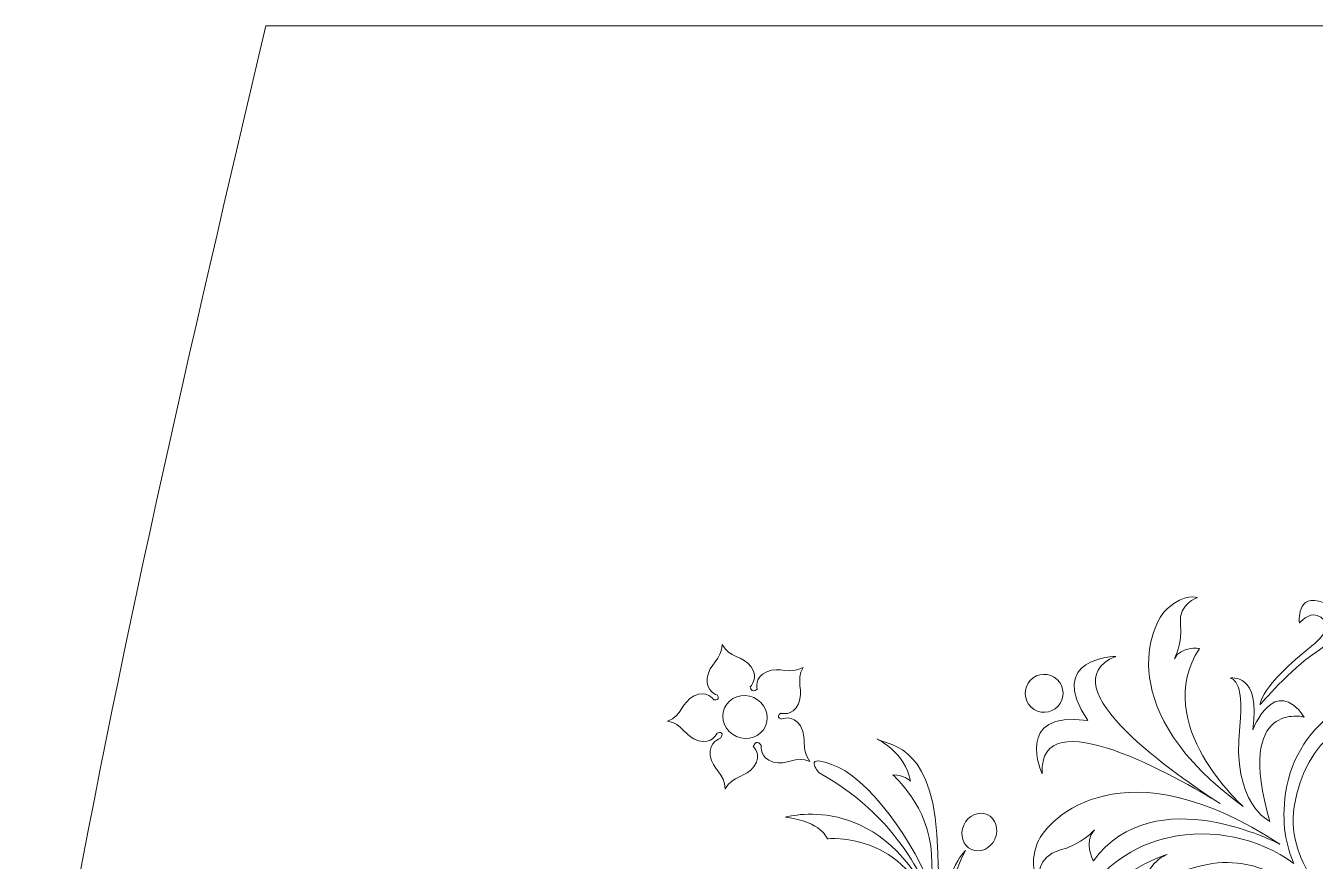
# Model space of a CAD drawing. Header units: millimetres. Extents: x -1420 to -489, y -454 to 898.
# Drawn here: x -1011 to -880.5, y -152.3 to -67.8 of the extents above; entities that cross this region are included whole.
import ezdxf

# ---------------------------------------------------------------- set-up
doc = ezdxf.new("R2010")
doc.units = ezdxf.units.MM
doc.header["$MEASUREMENT"] = 0
doc.layers.add('Layer 1', color=7, linetype='Continuous')

msp = doc.modelspace()

# ---------------------------------------------------------------- linework, layer by layer
at = {"layer": 'Layer 1', "color": 1, "lineweight": 20}
for points, knots in [([(-986.7467, -453.7659), (-1001.83, -389.4326), (-1016.9134, -325.0992), (-1016.9134, -260.7659), (-1016.9134, -260.7659), (-1016.9134, -196.4326), (-1001.83, -132.0992), (-986.7467, -67.7659)], [0, 0, 0, 0, 0.33333333, 0.33333333, 0.33333333, 0.33333333, 1, 1, 1, 1]), ([(-986.7467, -67.766), (-986.7467, -67.766), (-769.7468, -67.766), (-769.7468, -67.766), (-769.7468, -67.766), (-766.9929, -67.7659), (-764.7466, -69.9335), (-764.7467, -72.591), (-764.7467, -72.591), (-764.7467, -72.591), (-764.7467, -448.9409), (-764.7467, -448.9409), (-764.7467, -448.9409), (-764.7467, -451.5984), (-766.9928, -453.7659), (-769.7467, -453.7659), (-769.7467, -453.7659), (-769.7467, -453.7659), (-986.7467, -453.7659), (-986.7467, -453.7659)], [0, 0, 0, 0, 0.16666667, 0.16666667, 0.16666667, 0.16666667, 0.33333333, 0.33333333, 0.33333333, 0.33333333, 0.5, 0.5, 0.5, 0.5, 0.66666667, 0.66666667, 0.66666667, 0.66666667, 1, 1, 1, 1])]:
    msp.add_open_spline(points, degree=3, knots=knots, dxfattribs=at)
at = {"layer": 'Layer 1', "color": 250, "lineweight": 9}
for points, knots in [([(-895.4941, -126.7112), (-895.4941, -126.7112), (-895.4941, -126.7112), (-895.4941, -126.7112), (-895.4941, -126.7112), (-897.2483, -128.2895), (-901.1167, -137.0908), (-887.8245, -146.7508), (-887.8245, -146.7508), (-887.8245, -146.7508), (-897.2504, -138.4292), (-892.2597, -130.7669), (-892.2597, -130.7669), (-892.2597, -130.7669), (-894.132, -130.5043), (-894.7954, -131.8175), (-894.7954, -131.8175), (-894.7954, -131.8175), (-893.9614, -130.3516), (-894.176, -128.2908), (-894.176, -128.2908), (-894.3906, -126.2299), (-892.4702, -125.6326), (-892.4702, -125.6326), (-892.4702, -125.6326), (-892.4702, -125.6326), (-893.7379, -125.1329), (-895.4941, -126.7112)], [0, 0, 0, 0, 0.125, 0.125, 0.125, 0.125, 0.25, 0.25, 0.25, 0.25, 0.375, 0.375, 0.375, 0.375, 0.5, 0.5, 0.5, 0.5, 0.625, 0.625, 0.625, 0.625, 0.75, 0.75, 0.75, 0.75, 1, 1, 1, 1]), ([(-882.1388, -128.1938), (-882.1388, -128.1938), (-882.1388, -128.1938), (-882.1388, -128.1938), (-882.1388, -128.1938), (-882.1388, -128.1938), (-881.2283, -127.0859), (-880.3373, -127.4365), (-880.3373, -127.4365), (-878.0651, -128.3413), (-880.729, -130.3768), (-880.729, -130.3768), (-880.729, -130.3768), (-886.2376, -134.7441), (-886.1171, -136.4608), (-886.1171, -136.4608), (-886.1171, -136.4608), (-886.1171, -136.4608), (-882.9861, -132.7728), (-880.5478, -131.2226), (-880.5478, -131.2226), (-878.1128, -129.6724), (-877.2332, -127.0337), (-879.6907, -126.1179), (-879.6907, -126.1179), (-882.5215, -125.0613), (-882.1388, -128.1938), (-882.1388, -128.1938)], [0, 0, 0, 0, 0.125, 0.125, 0.125, 0.125, 0.25, 0.25, 0.25, 0.25, 0.375, 0.375, 0.375, 0.375, 0.5, 0.5, 0.5, 0.5, 0.625, 0.625, 0.625, 0.625, 0.75, 0.75, 0.75, 0.75, 1, 1, 1, 1]), ([(-937.3201, -142.695), (-937.3201, -142.695), (-937.3201, -142.695), (-937.3201, -142.695), (-937.3201, -142.695), (-936.4894, -141.5223), (-937.421, -140.6737), (-937.421, -140.6737), (-937.421, -140.6737), (-936.998, -139.7815), (-936.5875, -140.6399), (-936.5875, -140.6399), (-936.5875, -140.6399), (-936.5875, -140.6399), (-936.7707, -141.8843), (-935.3846, -142.2675), (-935.3846, -142.2675), (-933.9993, -142.6474), (-933.1234, -141.5899), (-931.6718, -142.1913), (-931.6718, -142.1913), (-931.6718, -142.1913), (-931.6693, -142.1942), (-931.6693, -142.1942), (-931.6693, -142.1942), (-932.6539, -140.9697), (-931.888, -139.832), (-932.6442, -138.61), (-932.6442, -138.61), (-933.4012, -137.3868), (-934.545, -137.9141), (-934.545, -137.9141), (-934.545, -137.9141), (-935.2144, -137.6507), (-934.6248, -137.3196), (-934.6248, -137.3196), (-934.6248, -137.3196), (-934.6248, -137.3196), (-933.4195, -137.6857), (-932.8356, -136.3696), (-932.8356, -136.3696), (-932.2529, -135.058), (-933.1666, -134.0355), (-932.3579, -132.6901), (-932.3579, -132.6901), (-932.3579, -132.6901), (-932.3559, -132.6885), (-932.3559, -132.6885), (-932.3559, -132.6885), (-933.7119, -133.4801), (-934.7242, -132.5513), (-936.0439, -133.1181), (-936.0439, -133.1181), (-937.3669, -133.6833), (-937.0147, -134.8939), (-937.0147, -134.8939), (-937.0147, -134.8939), (-937.6234, -135.3752), (-937.7289, -134.6581), (-937.7289, -134.6581), (-937.7289, -134.6581), (-937.7289, -134.6581), (-936.8009, -133.8067), (-937.6369, -132.638), (-937.6369, -132.638), (-938.4688, -131.4698), (-939.815, -131.732), (-940.5634, -130.3585), (-940.5634, -130.3585), (-940.5711, -131.9271), (-941.8831, -132.3265), (-942.0684, -133.7521), (-942.0684, -133.7521), (-942.2516, -135.1773), (-941.0296, -135.4888), (-941.0296, -135.4888), (-941.0296, -135.4888), (-941.0296, -135.4888), (-940.6986, -136.0793), (-941.41, -135.96), (-941.41, -135.96), (-941.41, -135.96), (-942.1132, -134.9135), (-943.3934, -135.5646), (-943.3934, -135.5646), (-944.6737, -136.2124), (-944.6114, -137.5831), (-946.0826, -138.1189), (-946.0826, -138.1189), (-944.534, -138.3604), (-944.332, -139.7168), (-942.9508, -140.1126), (-942.9508, -140.1126), (-941.5692, -140.5068), (-941.0789, -139.345), (-941.0789, -139.345), (-941.0789, -139.345), (-941.0789, -139.345), (-940.2193, -139.014), (-940.7259, -139.8601), (-940.7259, -139.8601), (-940.7259, -139.8601), (-941.9479, -140.1757), (-941.7589, -141.5981), (-941.7589, -141.5981), (-941.57, -143.0249), (-940.258, -143.4219), (-940.2429, -144.986), (-940.2429, -144.986), (-939.4978, -143.6072), (-938.152, -143.8653), (-937.3201, -142.695)], [0, 0, 0, 0, 0.03448276, 0.03448276, 0.03448276, 0.03448276, 0.06896552, 0.06896552, 0.06896552, 0.06896552, 0.10344828, 0.10344828, 0.10344828, 0.10344828, 0.13793103, 0.13793103, 0.13793103, 0.13793103, 0.17241379, 0.17241379, 0.17241379, 0.17241379, 0.20689655, 0.20689655, 0.20689655, 0.20689655, 0.24137931, 0.24137931, 0.24137931, 0.24137931, 0.27586207, 0.27586207, 0.27586207, 0.27586207, 0.31034483, 0.31034483, 0.31034483, 0.31034483, 0.34482759, 0.34482759, 0.34482759, 0.34482759, 0.37931034, 0.37931034, 0.37931034, 0.37931034, 0.4137931, 0.4137931, 0.4137931, 0.4137931, 0.44827586, 0.44827586, 0.44827586, 0.44827586, 0.48275862, 0.48275862, 0.48275862, 0.48275862, 0.51724138, 0.51724138, 0.51724138, 0.51724138, 0.55172414, 0.55172414, 0.55172414, 0.55172414, 0.5862069, 0.5862069, 0.5862069, 0.5862069, 0.62068966, 0.62068966, 0.62068966, 0.62068966, 0.65517241, 0.65517241, 0.65517241, 0.65517241, 0.68965517, 0.68965517, 0.68965517, 0.68965517, 0.72413793, 0.72413793, 0.72413793, 0.72413793, 0.75862069, 0.75862069, 0.75862069, 0.75862069, 0.79310345, 0.79310345, 0.79310345, 0.79310345, 0.82758621, 0.82758621, 0.82758621, 0.82758621, 0.86206897, 0.86206897, 0.86206897, 0.86206897, 0.89655172, 0.89655172, 0.89655172, 0.89655172, 0.93103448, 0.93103448, 0.93103448, 0.93103448, 1, 1, 1, 1]), ([(-940.5654, -130.3544), (-940.5654, -130.3544), (-940.5654, -130.3544), (-940.5654, -130.3544), (-940.5654, -130.3544), (-940.5646, -130.3557), (-940.5638, -130.3557), (-940.5634, -130.3585), (-940.5634, -130.3585), (-940.5634, -130.3573), (-940.5634, -130.3573), (-940.5634, -130.3573), (-940.5634, -130.3573), (-940.5634, -130.3573), (-940.5654, -130.3544), (-940.5654, -130.3544)], [0, 0, 0, 0, 0.2, 0.2, 0.2, 0.2, 0.4, 0.4, 0.4, 0.4, 0.6, 0.6, 0.6, 0.6, 1, 1, 1, 1]), ([(-900.7315, -131.5667), (-900.7315, -131.5667), (-900.7315, -131.5667), (-900.7315, -131.5667), (-900.7315, -131.5667), (-900.7315, -131.5667), (-907.8371, -131.6954), (-903.5648, -138.0632), (-903.5648, -138.0632), (-903.5648, -138.0632), (-903.5652, -138.0632), (-903.5652, -138.0632), (-903.5652, -138.0632), (-911.1591, -137.0052), (-908.1666, -143.4512), (-908.1666, -143.4512), (-908.1666, -143.4512), (-908.6239, -135.7132), (-894.4154, -143.847), (-890.163, -146.4478), (-890.163, -146.4478), (-894.3629, -143.7615), (-907.8897, -134.5417), (-900.7315, -131.5667)], [0, 0, 0, 0, 0.14285714, 0.14285714, 0.14285714, 0.14285714, 0.28571429, 0.28571429, 0.28571429, 0.28571429, 0.42857143, 0.42857143, 0.42857143, 0.42857143, 0.57142857, 0.57142857, 0.57142857, 0.57142857, 0.71428571, 0.71428571, 0.71428571, 0.71428571, 1, 1, 1, 1]), ([(-906.9507, -133.6792), (-906.9507, -133.6792), (-906.9507, -133.6792), (-906.9507, -133.6792), (-906.9507, -133.6792), (-907.8498, -133.1165), (-909.0351, -133.3918), (-909.5954, -134.2892), (-909.5954, -134.2892), (-910.1586, -135.1883), (-909.8866, -136.3725), (-908.9879, -136.9364), (-908.9879, -136.9364), (-908.0888, -137.4963), (-906.9047, -137.2239), (-906.3415, -136.326), (-906.3415, -136.326), (-905.7796, -135.4269), (-906.0528, -134.2416), (-906.9507, -133.6792)], [0, 0, 0, 0, 0.16666667, 0.16666667, 0.16666667, 0.16666667, 0.33333333, 0.33333333, 0.33333333, 0.33333333, 0.5, 0.5, 0.5, 0.5, 0.66666667, 0.66666667, 0.66666667, 0.66666667, 1, 1, 1, 1]), ([(-859.2639, -146.0773), (-859.2639, -146.0773), (-859.2639, -146.0773), (-859.2639, -146.0773), (-859.2639, -146.0773), (-859.1267, -141.7833), (-862.8159, -135.894), (-869.0978, -134.9416), (-869.0978, -134.9416), (-875.3841, -133.9863), (-882.3929, -137.8653), (-883.5306, -145.3687), (-883.5306, -145.3687), (-883.9919, -148.4244), (-883.4715, -150.7865), (-882.6958, -152.5289), (-882.6958, -152.5289), (-886.3179, -149.8833), (-891.0231, -148.9378), (-895.3194, -149.8793), (-895.3194, -149.8793), (-902.8689, -151.5301), (-906.877, -158.9639), (-906.3704, -164.1602), (-906.3704, -164.1602), (-905.7657, -170.3549), (-901.6701, -173.7469), (-898.3624, -173.9391), (-898.3624, -173.9391), (-894.2876, -174.1749), (-892.7276, -170.6888), (-892.8778, -170.5935), (-892.8778, -170.5935), (-893.4072, -170.2539), (-894.6679, -173.2041), (-898.0949, -173.0388), (-898.0949, -173.0388), (-901.3904, -172.8759), (-905.0116, -169.2005), (-905.3394, -164.0099), (-905.3394, -164.0099), (-905.916, -154.8691), (-895.5271, -151.6058), (-895.5271, -151.6058), (-895.5271, -151.6058), (-895.5271, -151.6058), (-898.121, -152.4674), (-898.1324, -156.4246), (-898.1324, -156.4246), (-898.1324, -156.4246), (-896.6941, -153.6219), (-891.4258, -152.6132), (-891.4258, -152.6132), (-886.1525, -151.6046), (-879.8605, -154.7653), (-877.9218, -163.1263), (-877.9218, -163.1263), (-876.585, -168.9102), (-880.7905, -174.0824), (-880.7905, -174.0824), (-880.7905, -174.0824), (-880.7905, -174.0824), (-880.8198, -174.6), (-880.5368, -174.9058), (-880.5368, -174.9058), (-880.5368, -174.9058), (-878.3876, -173.1508), (-877.2499, -169.6423), (-877.2499, -169.6423), (-877.2401, -169.6635), (-877.2332, -169.6773), (-877.2332, -169.6773), (-877.2332, -169.6773), (-873.7737, -159.8716), (-869.9606, -164.3943), (-869.9606, -164.3943), (-869.9606, -164.3943), (-869.8413, -160.0988), (-873.994, -162.7712), (-873.994, -162.7712), (-873.994, -162.7712), (-870.6594, -159.3902), (-873.0175, -158.2554), (-873.0175, -158.2554), (-873.0175, -158.2554), (-873.0175, -158.2554), (-872.0312, -158.9932), (-874.6813, -161.9255), (-874.6813, -161.9255), (-875.5328, -162.8681), (-876.1387, -163.7379), (-876.578, -164.5344), (-876.578, -164.5344), (-876.6171, -163.5539), (-876.7434, -162.5049), (-876.9889, -161.3851), (-876.9889, -161.3851), (-877.6258, -158.4871), (-878.974, -156.0964), (-880.7527, -154.2351), (-880.7527, -154.2351), (-881.7922, -152.6609), (-883.1824, -149.8776), (-882.6677, -146.752), (-882.6677, -146.752), (-881.5259, -139.7815), (-876.5316, -136.8509), (-872.1489, -137.3953), (-872.1489, -137.3953), (-867.7679, -137.9422), (-866.4396, -140.1659), (-866.4396, -140.1659), (-866.4396, -140.1659), (-866.6611, -136.9197), (-868.8384, -136.3501), (-868.8384, -136.3501), (-868.8384, -136.3501), (-868.8384, -136.3501), (-860.1337, -138.4728), (-860.1182, -146.006), (-860.1182, -146.006), (-860.1097, -150.2873), (-862.8835, -153.4985), (-865.5808, -153.8071), (-865.5808, -153.8071), (-868.3852, -154.1296), (-869.5779, -151.7732), (-869.9928, -152.0814), (-869.9928, -152.0814), (-870.1109, -152.1657), (-868.6474, -154.9477), (-865.3116, -154.5336), (-865.3116, -154.5336), (-862.6082, -154.1984), (-859.428, -151.1949), (-859.2639, -146.0773)], [0, 0, 0, 0, 0.02857143, 0.02857143, 0.02857143, 0.02857143, 0.05714286, 0.05714286, 0.05714286, 0.05714286, 0.08571429, 0.08571429, 0.08571429, 0.08571429, 0.11428571, 0.11428571, 0.11428571, 0.11428571, 0.14285714, 0.14285714, 0.14285714, 0.14285714, 0.17142857, 0.17142857, 0.17142857, 0.17142857, 0.2, 0.2, 0.2, 0.2, 0.22857143, 0.22857143, 0.22857143, 0.22857143, 0.25714286, 0.25714286, 0.25714286, 0.25714286, 0.28571429, 0.28571429, 0.28571429, 0.28571429, 0.31428571, 0.31428571, 0.31428571, 0.31428571, 0.34285714, 0.34285714, 0.34285714, 0.34285714, 0.37142857, 0.37142857, 0.37142857, 0.37142857, 0.4, 0.4, 0.4, 0.4, 0.42857143, 0.42857143, 0.42857143, 0.42857143, 0.45714286, 0.45714286, 0.45714286, 0.45714286, 0.48571429, 0.48571429, 0.48571429, 0.48571429, 0.51428571, 0.51428571, 0.51428571, 0.51428571, 0.54285714, 0.54285714, 0.54285714, 0.54285714, 0.57142857, 0.57142857, 0.57142857, 0.57142857, 0.6, 0.6, 0.6, 0.6, 0.62857143, 0.62857143, 0.62857143, 0.62857143, 0.65714286, 0.65714286, 0.65714286, 0.65714286, 0.68571429, 0.68571429, 0.68571429, 0.68571429, 0.71428571, 0.71428571, 0.71428571, 0.71428571, 0.74285714, 0.74285714, 0.74285714, 0.74285714, 0.77142857, 0.77142857, 0.77142857, 0.77142857, 0.8, 0.8, 0.8, 0.8, 0.82857143, 0.82857143, 0.82857143, 0.82857143, 0.85714286, 0.85714286, 0.85714286, 0.85714286, 0.88571429, 0.88571429, 0.88571429, 0.88571429, 0.91428571, 0.91428571, 0.91428571, 0.91428571, 0.94285714, 0.94285714, 0.94285714, 0.94285714, 1, 1, 1, 1]), ([(-889.1585, -133.7647), (-889.1585, -133.7647), (-889.1585, -133.7647), (-889.1585, -133.7647), (-889.1585, -133.7647), (-889.1585, -133.7647), (-887.638, -133.7928), (-888.1698, -138.6495), (-888.1698, -138.6495), (-889.0351, -146.5276), (-885.117, -148.27), (-885.117, -148.27), (-885.117, -148.27), (-888.7435, -135.9306), (-881.6518, -137.704), (-881.6518, -137.704), (-881.6518, -137.704), (-884.6386, -133.3144), (-886.8664, -139.0001), (-886.8664, -139.0001), (-886.8664, -139.0001), (-885.9713, -133.1939), (-889.1585, -133.7647), (-889.1585, -133.7647)], [0, 0, 0, 0, 0.14285714, 0.14285714, 0.14285714, 0.14285714, 0.28571429, 0.28571429, 0.28571429, 0.28571429, 0.42857143, 0.42857143, 0.42857143, 0.42857143, 0.57142857, 0.57142857, 0.57142857, 0.57142857, 0.71428571, 0.71428571, 0.71428571, 0.71428571, 1, 1, 1, 1]), ([(-939.1113, -139.6736), (-939.1113, -139.6736), (-939.1113, -139.6736), (-939.1113, -139.6736), (-939.1113, -139.6736), (-940.2527, -139.1683), (-940.7878, -137.8762), (-940.3056, -136.785), (-940.3056, -136.785), (-939.8227, -135.7006), (-938.5046, -135.2278), (-937.3632, -135.7356), (-937.3632, -135.7356), (-936.2226, -136.2393), (-935.6864, -137.5326), (-936.1697, -138.6214), (-936.1697, -138.6214), (-936.6506, -139.7086), (-937.9687, -140.1798), (-939.1113, -139.6736)], [0, 0, 0, 0, 0.16666667, 0.16666667, 0.16666667, 0.16666667, 0.33333333, 0.33333333, 0.33333333, 0.33333333, 0.5, 0.5, 0.5, 0.5, 0.66666667, 0.66666667, 0.66666667, 0.66666667, 1, 1, 1, 1]), ([(-946.0862, -138.1218), (-946.0862, -138.1218), (-946.0862, -138.1218), (-946.0862, -138.1218), (-946.0862, -138.1218), (-946.0854, -138.1189), (-946.0846, -138.1189), (-946.0826, -138.1189), (-946.0826, -138.1189), (-946.0826, -138.1189), (-946.0842, -138.1177), (-946.0842, -138.1177), (-946.0842, -138.1177), (-946.0842, -138.1177), (-946.0862, -138.1218), (-946.0862, -138.1218)], [0, 0, 0, 0, 0.2, 0.2, 0.2, 0.2, 0.4, 0.4, 0.4, 0.4, 0.6, 0.6, 0.6, 0.6, 1, 1, 1, 1]), ([(-919.2106, -158.0212), (-919.2106, -158.0212), (-919.2106, -158.0212), (-919.2106, -158.0212), (-919.2106, -158.0212), (-915.6375, -170.1741), (-912.6698, -171.8351), (-912.6698, -171.8351), (-912.6698, -171.8351), (-912.6698, -171.8351), (-918.4488, -164.5653), (-918.7281, -151.4881), (-918.7281, -151.4881), (-918.9639, -140.5532), (-923.3559, -140.6892), (-924.8565, -139.9387), (-924.8565, -139.9387), (-924.8565, -139.9387), (-922.0325, -141.2756), (-921.4889, -144.1838), (-921.4889, -144.1838), (-921.4889, -144.1838), (-922.1311, -143.5648), (-923.292, -143.5522), (-923.292, -143.5522), (-923.292, -143.5522), (-919.5604, -146.7874), (-919.3707, -151.6184), (-919.3707, -151.6184), (-919.2673, -154.273), (-919.1243, -155.7063), (-919.0213, -156.4625), (-919.0213, -156.4625), (-920.0833, -151.8163), (-925.1468, -144.4232), (-928.8291, -142.7903), (-928.8291, -142.7903), (-932.7285, -141.061), (-930.7474, -143.3588), (-930.7474, -143.3588), (-930.7474, -143.3588), (-921.8249, -148.2281), (-919.4428, -156.2002), (-919.4428, -156.2002), (-919.4428, -156.2002), (-925.0063, -145.069), (-934.1524, -147.8449), (-934.1524, -147.8449), (-934.1524, -147.8449), (-930.449, -148.3221), (-929.9135, -150.0291), (-929.9135, -150.0291), (-929.9135, -150.0291), (-929.9135, -150.0291), (-921.8008, -149.2098), (-919.2106, -158.0212)], [0, 0, 0, 0, 0.06666667, 0.06666667, 0.06666667, 0.06666667, 0.13333333, 0.13333333, 0.13333333, 0.13333333, 0.2, 0.2, 0.2, 0.2, 0.26666667, 0.26666667, 0.26666667, 0.26666667, 0.33333333, 0.33333333, 0.33333333, 0.33333333, 0.4, 0.4, 0.4, 0.4, 0.46666667, 0.46666667, 0.46666667, 0.46666667, 0.53333333, 0.53333333, 0.53333333, 0.53333333, 0.6, 0.6, 0.6, 0.6, 0.66666667, 0.66666667, 0.66666667, 0.66666667, 0.73333333, 0.73333333, 0.73333333, 0.73333333, 0.8, 0.8, 0.8, 0.8, 0.86666667, 0.86666667, 0.86666667, 0.86666667, 1, 1, 1, 1]), ([(-908.6283, -150.4123), (-908.6283, -150.4123), (-908.6283, -150.4123), (-908.6283, -150.4123), (-908.6283, -150.4123), (-909.6129, -152.9219), (-908.5701, -154.0791), (-908.5701, -154.0791), (-908.5701, -154.0791), (-908.5701, -154.0791), (-908.6976, -151.787), (-906.4103, -151.188), (-906.4103, -151.188), (-904.1206, -150.5902), (-902.8836, -149.1117), (-902.8836, -149.1117), (-902.8836, -149.1117), (-904.0229, -150.3476), (-902.9931, -152.2459), (-902.9931, -152.2459), (-902.9931, -152.2459), (-896.7951, -143.8356), (-884.1153, -150.5821), (-884.1153, -150.5821), (-884.1153, -150.5821), (-899.7762, -140.2376), (-907.645, -147.8999), (-908.6283, -150.4123)], [0, 0, 0, 0, 0.125, 0.125, 0.125, 0.125, 0.25, 0.25, 0.25, 0.25, 0.375, 0.375, 0.375, 0.375, 0.5, 0.5, 0.5, 0.5, 0.625, 0.625, 0.625, 0.625, 0.75, 0.75, 0.75, 0.75, 1, 1, 1, 1]), ([(-940.2433, -144.9872), (-940.2433, -144.9872), (-940.2433, -144.9872), (-940.2433, -144.9872), (-940.2433, -144.9872), (-940.2433, -144.9872), (-940.2421, -144.9904), (-940.2421, -144.9904), (-940.2421, -144.9904), (-940.2405, -144.9888), (-940.2421, -144.9872), (-940.2429, -144.986), (-940.2429, -144.986), (-940.2429, -144.986), (-940.2433, -144.9872), (-940.2433, -144.9872)], [0, 0, 0, 0, 0.2, 0.2, 0.2, 0.2, 0.4, 0.4, 0.4, 0.4, 0.6, 0.6, 0.6, 0.6, 1, 1, 1, 1]), ([(-912.9552, -150.0491), (-912.9552, -150.0491), (-912.9552, -150.0491), (-912.9552, -150.0491), (-912.9552, -150.0491), (-912.5224, -149.0681), (-912.8767, -147.963), (-913.7464, -147.577), (-913.7464, -147.577), (-914.617, -147.1914), (-915.6741, -147.671), (-916.1082, -148.6503), (-916.1082, -148.6503), (-916.5415, -149.628), (-916.188, -150.7348), (-915.3178, -151.1221), (-915.3178, -151.1221), (-914.4472, -151.5077), (-913.3893, -151.0251), (-912.9552, -150.0491)], [0, 0, 0, 0, 0.16666667, 0.16666667, 0.16666667, 0.16666667, 0.33333333, 0.33333333, 0.33333333, 0.33333333, 0.5, 0.5, 0.5, 0.5, 0.66666667, 0.66666667, 0.66666667, 0.66666667, 1, 1, 1, 1]), ([(-917.5631, -158.9008), (-917.5631, -158.9008), (-917.5631, -158.9008), (-917.5631, -158.9008), (-917.5631, -158.9008), (-917.7643, -157.3803), (-917.6963, -154.705), (-915.9441, -151.2218), (-915.9441, -151.2218), (-915.9441, -151.2218), (-918.5652, -153.6642), (-917.5631, -158.9008)], [0, 0, 0, 0, 0.25, 0.25, 0.25, 0.25, 0.5, 0.5, 0.5, 0.5, 1, 1, 1, 1])]:
    msp.add_open_spline(points, degree=3, knots=knots, dxfattribs=at)

doc.saveas('drawing.dxf')
